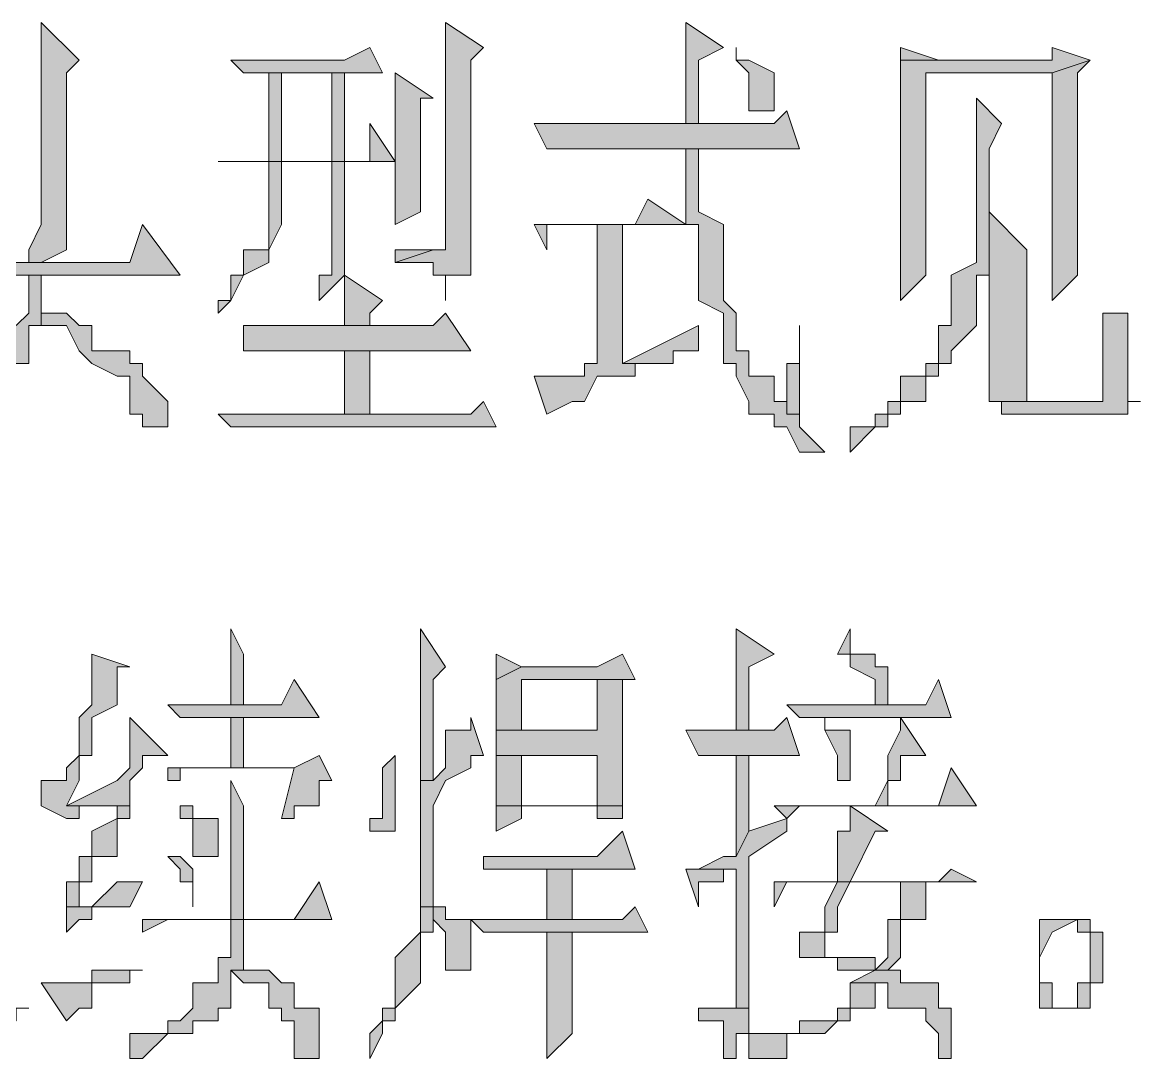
# Model space of a CAD drawing. Header units: millimetres. Extents: x 20 to 821, y 1 to 1134.
# Drawn here: x 761.85 to 777.78, y 598.46 to 613.22 of the extents above; entities that cross this region are included whole.
import ezdxf

# ---------------------------------------------------------------- set-up
doc = ezdxf.new("R2010")
doc.units = ezdxf.units.MM
doc.layers.add('1', color=7, linetype='Continuous')

msp = doc.modelspace()

# ---------------------------------------------------------------- hatches: boundary and pattern name
h = msp.add_hatch(color=0)
h.dxf.hatch_style = 2
h.paths.add_polyline_path([(762.12, 613.221732), (762.12, 610.341732), (761.94, 609.981732), (761.94, 609.801732), (762.12, 609.801732), (762.48, 609.981732), (762.48, 612.501732), (762.66, 612.681732)])
h = msp.add_hatch(color=0)
h.dxf.hatch_style = 2
h.paths.add_polyline_path([(767.88, 613.221732), (767.88, 609.981732), (767.7, 609.981732), (767.16, 609.801732), (767.7, 609.801732), (767.7, 609.621732), (767.88, 609.621732), (767.88, 609.261732), (767.88, 609.621732), (768.24, 609.621732), (768.24, 612.681732), (768.42, 612.861732)])
h = msp.add_hatch(color=0)
h.dxf.hatch_style = 2
h.paths.add_polyline_path([(771.3, 613.221732), (771.3, 611.781732), (771.48, 611.781732), (771.48, 612.681732), (771.84, 612.861732)])
h = msp.add_hatch(color=0)
h.dxf.hatch_style = 2
h.paths.add_polyline_path([(766.8, 612.861732), (766.44, 612.681732), (764.82, 612.681732), (765, 612.501732), (766.98, 612.501732)])
h = msp.add_hatch(color=0)
h.dxf.hatch_style = 2
h.paths.add_polyline_path([(772.02, 612.861732), (772.02, 612.681732), (772.2, 612.501732), (772.2, 611.961732), (772.56, 611.961732), (772.56, 612.501732), (772.2, 612.681732), (772.02, 612.681732)])
h = msp.add_hatch(color=0)
h.dxf.hatch_style = 2
h.paths.add_polyline_path([(774.36, 612.861732), (774.36, 612.681732), (774.9, 612.681732)])
h = msp.add_hatch(color=0)
h.dxf.hatch_style = 2
h.paths.add_polyline_path([(776.52, 612.861732), (776.52, 612.681732), (774.9, 612.681732), (774.36, 612.681732), (774.36, 612.501732), (774.36, 609.261732), (774.72, 609.621732), (774.72, 612.501732), (776.52, 612.501732), (777.06, 612.681732)])
h = msp.add_hatch(color=0)
h.dxf.hatch_style = 2
h.paths.add_polyline_path([(777.06, 612.681732), (776.52, 612.501732), (776.52, 609.261732), (776.88, 609.621732), (776.88, 612.501732)])
h = msp.add_hatch(color=0)
h.dxf.hatch_style = 2
h.paths.add_polyline_path([(765.36, 612.501732), (765.36, 611.241732), (765.54, 611.241732), (765.54, 612.501732), (766.26, 612.501732)])
h = msp.add_hatch(color=0)
h.dxf.hatch_style = 2
h.paths.add_polyline_path([(766.44, 612.501732), (765.36, 612.501732), (766.26, 612.501732), (766.26, 611.241732), (766.44, 611.241732)])
h = msp.add_hatch(color=0)
h.dxf.hatch_style = 2
h.paths.add_polyline_path([(767.16, 612.501732), (767.16, 610.341732), (767.52, 610.521732), (767.52, 612.141732), (767.7, 612.141732)])
h = msp.add_hatch(color=0)
h.dxf.hatch_style = 2
h.paths.add_polyline_path([(775.44, 612.141732), (775.44, 609.801732), (775.08, 609.621732), (775.08, 608.901732), (774.9, 608.901732), (774.9, 608.361732), (774.72, 608.361732), (774.72, 608.181732), (774.36, 608.181732), (774.36, 607.821732), (774.18, 607.821732), (774.18, 607.641732), (774, 607.641732), (774, 607.461732), (773.64, 607.461732), (773.64, 607.101732), (774, 607.461732), (774.18, 607.461732), (774.18, 607.641732), (774.36, 607.641732), (774.36, 607.821732), (774.72, 607.821732), (774.72, 608.181732), (774.9, 608.181732), (774.9, 608.361732), (775.08, 608.361732), (775.08, 608.541732), (775.44, 608.901732), (775.44, 609.621732), (775.62, 609.621732), (775.62, 611.421732), (775.8, 611.781732)])
h = msp.add_hatch(color=0)
h.dxf.hatch_style = 2
h.paths.add_polyline_path([(772.74, 611.961732), (772.56, 611.781732), (769.14, 611.781732), (769.32, 611.421732), (772.92, 611.421732)])
h = msp.add_hatch(color=0)
h.dxf.hatch_style = 2
h.paths.add_polyline_path([(766.8, 611.781732), (766.8, 611.241732), (766.44, 611.241732), (764.64, 611.241732), (764.82, 611.241732), (767.16, 611.241732)])
h = msp.add_hatch(color=0)
h.dxf.hatch_style = 2
h.paths.add_polyline_path([(771.48, 611.421732), (771.3, 611.421732), (771.3, 611.241732), (771.3, 610.341732), (771.48, 610.341732), (771.48, 609.261732), (771.84, 609.081732), (771.84, 608.361732), (772.02, 608.361732), (772.02, 608.181732), (772.2, 607.821732), (772.2, 607.641732), (772.56, 607.641732), (772.56, 607.461732), (772.74, 607.461732), (772.92, 607.101732), (773.28, 607.101732), (772.92, 607.461732), (772.92, 607.641732), (772.74, 607.641732), (772.74, 607.821732), (772.56, 607.821732), (772.56, 608.181732), (772.2, 608.181732), (772.2, 608.541732), (772.02, 608.541732), (772.02, 609.081732), (771.84, 609.261732), (771.84, 610.341732), (771.48, 610.521732)])
h = msp.add_hatch(color=0)
h.dxf.hatch_style = 2
h.paths.add_polyline_path([(765.54, 611.241732), (765.36, 611.241732), (765.36, 611.061732), (765.36, 609.981732), (765, 609.981732), (765, 609.621732), (764.82, 609.621732), (764.82, 609.261732), (764.64, 609.261732), (764.64, 609.081732), (764.82, 609.261732), (765, 609.621732), (765.36, 609.801732), (765.36, 609.981732), (765.54, 610.341732)])
h = msp.add_hatch(color=0)
h.dxf.hatch_style = 2
h.paths.add_polyline_path([(766.44, 611.241732), (766.26, 611.241732), (766.26, 610.341732), (766.26, 609.621732), (766.08, 609.621732), (766.08, 609.261732), (766.44, 609.621732)])
h = msp.add_hatch(color=0)
h.dxf.hatch_style = 2
h.paths.add_polyline_path([(770.76, 610.701732), (770.58, 610.341732), (769.14, 610.341732), (769.32, 609.981732), (769.32, 610.341732), (769.68, 610.341732), (771.3, 610.341732)])
h = msp.add_hatch(color=0)
h.dxf.hatch_style = 2
h.paths.add_polyline_path([(775.62, 610.521732), (775.62, 607.821732), (775.8, 607.821732), (776.34, 607.821732), (776.16, 607.821732), (776.16, 609.981732)])
h = msp.add_hatch(color=0)
h.dxf.hatch_style = 2
h.paths.add_polyline_path([(763.56, 610.341732), (763.38, 609.801732), (759.96, 609.801732), (760.32, 609.621732), (764.1, 609.621732)])
h = msp.add_hatch(color=0)
h.dxf.hatch_style = 2
h.paths.add_polyline_path([(770.4, 610.341732), (770.04, 610.341732), (770.04, 608.361732), (769.86, 608.361732), (769.86, 608.181732), (769.14, 608.181732), (769.32, 607.641732), (769.68, 607.821732), (769.86, 607.821732), (770.04, 608.181732), (770.58, 608.181732), (770.58, 608.361732), (770.76, 608.361732), (770.4, 608.361732)])
h = msp.add_hatch(color=0)
h.dxf.hatch_style = 2
h.paths.add_polyline_path([(767.16, 609.981732), (767.16, 609.801732), (767.7, 609.981732)])
h = msp.add_hatch(color=0)
h.dxf.hatch_style = 2
h.paths.add_polyline_path([(762.12, 609.621732), (761.94, 609.621732), (761.94, 609.261732), (761.94, 609.081732), (761.76, 608.901732), (761.76, 608.541732), (761.4, 608.361732), (761.22, 608.181732), (761.22, 607.821732), (761.04, 607.821732), (760.68, 607.641732), (760.5, 607.641732), (760.5, 607.461732), (759.96, 607.461732), (759.96, 607.101732), (760.32, 607.101732), (760.5, 607.461732), (760.68, 607.461732), (761.04, 607.641732), (761.22, 607.641732), (761.22, 607.821732), (761.4, 607.821732), (761.4, 608.181732), (761.76, 608.181732), (761.76, 608.361732), (761.94, 608.361732), (761.94, 608.541732), (761.94, 608.901732), (762.12, 608.901732), (762.12, 609.081732), (762.48, 609.081732), (762.12, 609.081732), (762.12, 609.261732)])
h = msp.add_hatch(color=0)
h.dxf.hatch_style = 2
h.paths.add_polyline_path([(766.44, 609.621732), (766.44, 608.901732), (766.8, 608.901732), (766.8, 609.081732), (766.98, 609.261732)])
h = msp.add_hatch(color=0)
h.dxf.hatch_style = 2
h.paths.add_polyline_path([(762.48, 609.081732), (762.12, 609.081732), (762.12, 608.901732), (762.48, 608.901732), (762.66, 608.541732), (762.84, 608.361732), (763.2, 608.181732), (763.38, 608.181732), (763.38, 607.821732), (763.38, 607.641732), (763.56, 607.641732), (763.56, 607.461732), (763.92, 607.461732), (763.92, 607.641732), (763.92, 607.821732), (763.56, 608.181732), (763.56, 608.361732), (763.38, 608.361732), (763.38, 608.541732), (763.2, 608.541732), (762.84, 608.541732), (762.84, 608.901732), (762.66, 608.901732)])
h = msp.add_hatch(color=0)
h.dxf.hatch_style = 2
h.paths.add_polyline_path([(767.88, 609.081732), (767.7, 608.901732), (765, 608.901732), (765, 608.541732), (768.24, 608.541732)])
h = msp.add_hatch(color=0)
h.dxf.hatch_style = 2
h.paths.add_polyline_path([(777.6, 609.081732), (777.24, 609.081732), (777.24, 608.901732), (777.24, 607.821732), (777.06, 607.821732), (775.8, 607.821732), (775.8, 607.641732), (777.6, 607.641732), (777.6, 607.821732), (777.78, 607.821732), (777.6, 607.821732), (777.6, 608.181732)])
h = msp.add_hatch(color=0)
h.dxf.hatch_style = 2
h.paths.add_polyline_path([(771.48, 608.901732), (770.4, 608.361732), (771.12, 608.361732), (771.12, 608.541732), (771.48, 608.541732)])
h = msp.add_hatch(color=0)
h.dxf.hatch_style = 2
h.paths.add_polyline_path([(772.92, 608.901732), (772.92, 608.361732), (772.74, 608.361732), (772.74, 607.641732), (772.92, 607.641732)])
h = msp.add_hatch(color=0)
h.dxf.hatch_style = 2
h.paths.add_polyline_path([(766.44, 607.641732), (766.8, 607.641732), (766.8, 608.541732), (766.44, 608.541732)])
h = msp.add_hatch(color=0)
h.dxf.hatch_style = 2
h.paths.add_polyline_path([(768.42, 607.821732), (768.24, 607.641732), (764.64, 607.641732), (764.82, 607.461732), (768.6, 607.461732)])
h = msp.add_hatch(color=0)
h.dxf.hatch_style = 2
h.paths.add_polyline_path([(764.82, 604.581732), (764.82, 603.501732), (765, 603.501732), (765, 604.221732)])
h = msp.add_hatch(color=0)
h.dxf.hatch_style = 2
h.paths.add_polyline_path([(767.52, 604.581732), (767.52, 602.421732), (767.7, 602.421732), (767.7, 603.861732), (767.88, 604.041732)])
h = msp.add_hatch(color=0)
h.dxf.hatch_style = 2
h.paths.add_polyline_path([(772.02, 604.581732), (772.02, 603.141732), (772.2, 603.141732), (772.2, 604.041732), (772.56, 604.221732)])
h = msp.add_hatch(color=0)
h.dxf.hatch_style = 2
h.paths.add_polyline_path([(773.64, 604.581732), (773.46, 604.221732), (773.64, 604.221732), (773.64, 604.041732), (774, 603.861732), (774, 603.501732), (774.18, 603.501732), (774.18, 604.041732), (774, 604.041732), (774, 604.221732), (773.64, 604.221732)])
h = msp.add_hatch(color=0)
h.dxf.hatch_style = 2
h.paths.add_polyline_path([(762.84, 604.221732), (762.84, 603.501732), (762.66, 603.321732), (762.66, 602.781732), (762.48, 602.601732), (762.48, 602.421732), (762.12, 602.421732), (762.12, 602.061732), (762.48, 601.881732), (762.66, 601.881732), (762.66, 602.061732), (762.84, 602.061732), (763.38, 602.061732), (762.48, 602.061732), (762.66, 602.421732), (762.66, 602.781732), (762.84, 602.781732), (762.84, 603.321732), (763.2, 603.501732), (763.2, 604.041732), (763.38, 604.041732)])
h = msp.add_hatch(color=0)
h.dxf.hatch_style = 2
h.paths.add_polyline_path([(768.6, 604.221732), (768.6, 603.861732), (768.96, 604.041732)])
h = msp.add_hatch(color=0)
h.dxf.hatch_style = 2
h.paths.add_polyline_path([(770.4, 604.221732), (770.04, 604.041732), (768.96, 604.041732), (768.6, 603.861732), (768.6, 603.141732), (768.96, 603.141732), (768.96, 603.861732), (770.04, 603.861732), (770.58, 603.861732)])
h = msp.add_hatch(color=0)
h.dxf.hatch_style = 2
h.paths.add_polyline_path([(765.72, 603.861732), (765.54, 603.501732), (763.92, 603.501732), (764.1, 603.321732), (766.08, 603.321732)])
h = msp.add_hatch(color=0)
h.dxf.hatch_style = 2
h.paths.add_polyline_path([(770.58, 603.861732), (770.04, 603.861732), (770.04, 603.141732), (768.6, 603.141732), (768.6, 602.781732), (770.04, 602.781732), (770.04, 602.061732), (768.6, 602.061732), (768.6, 601.881732), (768.6, 601.701732), (768.96, 601.881732), (768.96, 602.061732), (770.04, 602.061732), (770.4, 602.061732), (770.4, 602.421732), (770.4, 603.501732), (770.4, 603.861732)])
h = msp.add_hatch(color=0)
h.dxf.hatch_style = 2
h.paths.add_polyline_path([(774.9, 603.861732), (774.72, 603.501732), (772.74, 603.501732), (772.92, 603.321732), (775.08, 603.321732)])
h = msp.add_hatch(color=0)
h.dxf.hatch_style = 2
h.paths.add_polyline_path([(763.38, 603.321732), (763.38, 602.601732), (763.2, 602.421732), (762.48, 602.061732), (763.38, 602.061732), (763.38, 602.421732), (763.56, 602.601732), (763.56, 602.781732), (763.92, 602.781732)])
h = msp.add_hatch(color=0)
h.dxf.hatch_style = 2
h.paths.add_polyline_path([(764.82, 602.601732), (765, 602.601732), (765, 603.321732), (764.82, 603.321732)])
h = msp.add_hatch(color=0)
h.dxf.hatch_style = 2
h.paths.add_polyline_path([(768.24, 603.321732), (768.24, 603.141732), (767.88, 603.141732), (767.88, 602.601732), (767.7, 602.421732), (767.52, 602.421732), (767.52, 602.061732), (767.52, 600.621732), (767.7, 600.621732), (767.7, 600.441732), (767.88, 600.261732), (767.88, 599.721732), (768.24, 599.721732), (768.24, 600.441732), (767.88, 600.441732), (767.88, 600.621732), (767.7, 600.621732), (767.7, 602.061732), (767.88, 602.421732), (768.24, 602.601732), (768.24, 602.781732), (768.42, 602.781732)])
h = msp.add_hatch(color=0)
h.dxf.hatch_style = 2
h.paths.add_polyline_path([(772.74, 603.321732), (772.56, 603.141732), (771.3, 603.141732), (771.48, 602.781732), (772.92, 602.781732)])
h = msp.add_hatch(color=0)
h.dxf.hatch_style = 2
h.paths.add_polyline_path([(773.28, 603.321732), (773.28, 603.141732), (773.46, 602.781732), (773.46, 602.421732), (773.64, 602.421732), (773.64, 603.141732), (773.46, 603.141732), (773.28, 603.141732)])
h = msp.add_hatch(color=0)
h.dxf.hatch_style = 2
h.paths.add_polyline_path([(774.36, 603.321732), (774.36, 603.141732), (774.18, 602.781732), (774.18, 602.421732), (774, 602.061732), (774.18, 602.061732), (774.18, 602.421732), (774.36, 602.421732), (774.36, 602.601732), (774.36, 602.781732), (774.72, 602.781732)])
h = msp.add_hatch(color=0)
h.dxf.hatch_style = 2
h.paths.add_polyline_path([(766.08, 602.781732), (765.72, 602.601732), (763.92, 602.601732), (765.72, 602.601732), (765.54, 601.881732), (765.72, 601.881732), (765.72, 602.061732), (766.08, 602.061732), (766.08, 602.421732), (766.26, 602.421732)])
h = msp.add_hatch(color=0)
h.dxf.hatch_style = 2
h.paths.add_polyline_path([(767.16, 602.781732), (766.98, 602.601732), (766.98, 601.881732), (766.8, 601.881732), (766.8, 601.701732), (766.98, 601.701732), (767.16, 601.701732), (767.16, 601.881732)])
h = msp.add_hatch(color=0)
h.dxf.hatch_style = 2
h.paths.add_polyline_path([(768.6, 602.781732), (768.6, 602.061732), (768.96, 602.061732), (768.96, 602.781732), (770.04, 602.781732)])
h = msp.add_hatch(color=0)
h.dxf.hatch_style = 2
h.paths.add_polyline_path([(772.2, 602.781732), (772.02, 602.781732), (772.02, 601.341732), (772.2, 601.701732)])
h = msp.add_hatch(color=0)
h.dxf.hatch_style = 2
h.paths.add_polyline_path([(763.92, 602.601732), (763.92, 602.421732), (764.1, 602.421732), (764.1, 602.601732), (764.28, 602.601732), (765.72, 602.601732)])
h = msp.add_hatch(color=0)
h.dxf.hatch_style = 2
h.paths.add_polyline_path([(775.08, 602.601732), (774.9, 602.061732), (772.56, 602.061732), (772.74, 601.881732), (772.92, 602.061732), (775.44, 602.061732)])
h = msp.add_hatch(color=0)
h.dxf.hatch_style = 2
h.paths.add_polyline_path([(764.82, 602.421732), (764.82, 600.441732), (765, 600.441732), (765, 601.881732), (765, 602.061732)])
h = msp.add_hatch(color=0)
h.dxf.hatch_style = 2
h.paths.add_polyline_path([(763.38, 602.061732), (763.2, 602.061732), (763.2, 601.881732), (762.84, 601.701732), (762.84, 601.341732), (762.66, 601.341732), (762.66, 600.981732), (762.48, 600.981732), (762.48, 600.621732), (762.66, 600.621732), (762.66, 600.981732), (762.84, 600.981732), (762.84, 601.341732), (763.2, 601.341732), (763.2, 601.881732), (763.38, 601.881732)])
h = msp.add_hatch(color=0)
h.dxf.hatch_style = 2
h.paths.add_polyline_path([(764.1, 602.061732), (764.1, 601.881732), (764.28, 601.881732), (764.28, 601.341732), (764.64, 601.341732), (764.64, 601.881732), (764.28, 601.881732), (764.28, 602.061732)])
h = msp.add_hatch(color=0)
h.dxf.hatch_style = 2
h.paths.add_polyline_path([(770.4, 602.061732), (770.04, 602.061732), (770.04, 601.881732), (770.4, 601.881732)])
h = msp.add_hatch(color=0)
h.dxf.hatch_style = 2
h.paths.add_polyline_path([(773.64, 602.061732), (773.64, 601.701732), (773.46, 601.701732), (773.46, 600.981732), (773.64, 600.981732), (774, 601.701732), (774.18, 601.701732)])
h = msp.add_hatch(color=0)
h.dxf.hatch_style = 2
h.paths.add_polyline_path([(772.74, 601.881732), (772.2, 601.701732), (772.02, 601.341732), (771.84, 601.341732), (771.48, 601.161732), (772.02, 601.161732), (772.02, 599.541732), (772.02, 599.181732), (772.2, 599.181732), (772.2, 601.341732), (772.74, 601.701732)])
h = msp.add_hatch(color=0)
h.dxf.hatch_style = 2
h.paths.add_polyline_path([(770.4, 601.701732), (770.04, 601.341732), (768.42, 601.341732), (768.42, 601.161732), (770.58, 601.161732)])
h = msp.add_hatch(color=0)
h.dxf.hatch_style = 2
h.paths.add_polyline_path([(763.92, 601.341732), (764.1, 601.161732), (764.1, 600.981732), (764.28, 600.981732), (764.28, 600.621732), (764.28, 600.981732), (764.28, 601.161732), (764.1, 601.341732)])
h = msp.add_hatch(color=0)
h.dxf.hatch_style = 2
h.paths.add_polyline_path([(769.32, 600.441732), (769.68, 600.441732), (769.68, 601.161732), (769.32, 601.161732)])
h = msp.add_hatch(color=0)
h.dxf.hatch_style = 2
h.paths.add_polyline_path([(771.48, 601.161732), (771.3, 601.161732), (771.48, 600.621732), (771.48, 600.981732), (771.84, 600.981732), (771.84, 601.161732), (772.02, 601.161732)])
h = msp.add_hatch(color=0)
h.dxf.hatch_style = 2
h.paths.add_polyline_path([(775.08, 601.161732), (774.9, 600.981732), (772.56, 600.981732), (772.56, 600.621732), (772.74, 600.981732), (775.44, 600.981732)])
h = msp.add_hatch(color=0)
h.dxf.hatch_style = 2
h.paths.add_polyline_path([(763.56, 600.981732), (763.2, 600.981732), (762.84, 600.621732), (762.48, 600.621732), (762.48, 600.261732), (762.66, 600.441732), (762.84, 600.441732), (762.84, 600.621732), (763.38, 600.621732)])
h = msp.add_hatch(color=0)
h.dxf.hatch_style = 2
h.paths.add_polyline_path([(766.08, 600.981732), (765.72, 600.441732), (763.56, 600.441732), (763.56, 600.261732), (763.92, 600.441732), (766.26, 600.441732)])
h = msp.add_hatch(color=0)
h.dxf.hatch_style = 2
h.paths.add_polyline_path([(773.46, 600.981732), (773.28, 600.621732), (773.28, 600.261732), (772.92, 600.261732), (772.92, 599.901732), (773.28, 599.901732), (773.46, 599.901732), (773.46, 599.721732), (774, 599.721732), (773.64, 599.541732), (774.18, 599.541732), (774.18, 599.181732), (774.72, 599.181732), (774.72, 599.001732), (774.9, 598.821732), (774.9, 598.461732), (775.08, 598.461732), (775.08, 599.181732), (774.9, 599.181732), (774.9, 599.541732), (774.72, 599.541732), (774.36, 599.541732), (774.36, 599.721732), (774, 599.721732), (774, 599.901732), (773.28, 599.901732), (773.28, 600.261732), (773.46, 600.261732), (773.46, 600.441732), (773.46, 600.621732), (773.64, 600.981732), (774.36, 600.981732)])
h = msp.add_hatch(color=0)
h.dxf.hatch_style = 2
h.paths.add_polyline_path([(774.72, 600.981732), (773.46, 600.981732), (774.36, 600.981732), (774.36, 600.441732), (774.18, 600.441732), (774.18, 599.901732), (774, 599.721732), (774.18, 599.721732), (774.36, 599.901732), (774.36, 600.441732), (774.72, 600.441732)])
h = msp.add_hatch(color=0)
h.dxf.hatch_style = 2
h.paths.add_polyline_path([(767.52, 600.621732), (767.52, 600.261732), (767.16, 599.901732), (767.16, 599.181732), (766.98, 599.181732), (766.98, 599.001732), (766.8, 598.821732), (766.8, 598.461732), (766.98, 598.821732), (766.98, 599.001732), (767.16, 599.001732), (767.16, 599.181732), (767.52, 599.541732), (767.52, 600.261732), (767.7, 600.261732), (767.7, 600.621732)])
h = msp.add_hatch(color=0)
h.dxf.hatch_style = 2
h.paths.add_polyline_path([(770.58, 600.621732), (770.4, 600.441732), (768.24, 600.441732), (768.42, 600.261732), (770.76, 600.261732)])
h = msp.add_hatch(color=0)
h.dxf.hatch_style = 2
h.paths.add_polyline_path([(765, 600.441732), (764.82, 600.441732), (764.82, 600.261732), (764.82, 599.901732), (764.64, 599.901732), (764.64, 599.541732), (764.28, 599.541732), (764.28, 599.181732), (764.1, 599.001732), (763.92, 599.001732), (763.92, 598.821732), (763.38, 598.821732), (763.38, 598.461732), (763.56, 598.461732), (763.92, 598.821732), (764.28, 598.821732), (764.28, 599.001732), (764.64, 599.001732), (764.64, 599.181732), (764.82, 599.181732), (764.82, 599.541732), (764.82, 599.721732), (765.36, 599.721732), (765, 599.721732), (765, 599.901732)])
h = msp.add_hatch(color=0)
h.dxf.hatch_style = 2
h.paths.add_polyline_path([(777.06, 600.441732), (776.88, 600.441732), (776.88, 600.261732), (777.06, 600.261732), (777.06, 599.901732), (777.06, 599.541732), (776.88, 599.541732), (776.88, 599.181732), (776.34, 599.181732), (777.06, 599.181732), (777.06, 599.541732), (777.24, 599.541732), (777.24, 599.721732), (777.24, 600.261732), (777.06, 600.261732)])
h = msp.add_hatch(color=0)
h.dxf.hatch_style = 2
h.paths.add_polyline_path([(776.88, 600.441732), (776.34, 600.441732), (776.34, 600.261732), (776.34, 599.181732), (776.88, 599.181732), (776.52, 599.181732), (776.52, 599.541732), (776.34, 599.541732), (776.34, 599.721732), (776.34, 599.901732), (776.52, 600.261732), (776.88, 600.441732), (777.06, 600.441732)])
h = msp.add_hatch(color=0)
h.dxf.hatch_style = 2
h.paths.add_polyline_path([(769.68, 600.261732), (769.32, 600.261732), (769.32, 599.901732), (769.32, 598.461732), (769.68, 598.821732)])
h = msp.add_hatch(color=0)
h.dxf.hatch_style = 2
h.paths.add_polyline_path([(763.56, 599.721732), (762.84, 599.721732), (762.84, 599.541732), (762.12, 599.541732), (762.48, 599.001732), (762.66, 599.181732), (762.84, 599.181732), (762.84, 599.541732), (763.2, 599.541732), (763.38, 599.541732), (763.38, 599.721732)])
h = msp.add_hatch(color=0)
h.dxf.hatch_style = 2
h.paths.add_polyline_path([(765.36, 599.721732), (764.82, 599.721732), (765, 599.541732), (765.36, 599.541732), (765.36, 599.181732), (765.54, 599.181732), (765.54, 599.001732), (765.72, 599.001732), (765.72, 598.821732), (765.72, 598.461732), (766.08, 598.461732), (766.08, 599.181732), (765.72, 599.181732), (765.72, 599.541732), (765.54, 599.541732)])
h = msp.add_hatch(color=0)
h.dxf.hatch_style = 2
h.paths.add_polyline_path([(773.64, 599.541732), (773.64, 599.181732), (773.46, 599.181732), (773.46, 599.001732), (773.28, 599.001732), (772.92, 599.001732), (772.92, 598.821732), (772.2, 598.821732), (772.2, 598.461732), (772.74, 598.461732), (772.74, 598.821732), (772.92, 598.821732), (773.28, 598.821732), (773.46, 599.001732), (773.64, 599.001732), (773.64, 599.181732), (774, 599.181732), (774, 599.541732), (774.18, 599.541732)])
h = msp.add_hatch(color=0)
h.dxf.hatch_style = 2
h.paths.add_polyline_path([(761.94, 599.181732), (759.06, 599.181732), (759.24, 599.001732), (759.6, 599.001732), (759.78, 598.821732), (759.96, 598.821732), (761.4, 598.821732), (761.4, 599.001732), (761.76, 599.001732), (761.76, 599.181732)])
h = msp.add_hatch(color=0)
h.dxf.hatch_style = 2
h.paths.add_polyline_path([(771.48, 599.181732), (771.48, 599.001732), (771.84, 599.001732), (771.84, 598.461732), (772.02, 598.461732), (772.02, 598.821732), (772.2, 598.821732), (772.2, 599.181732), (772.02, 599.181732)])

# ---------------------------------------------------------------- linework, layer by layer
at = {"layer": '1', "color": 0, "lineweight": 5}
for points in [[(762.12, 613.221732), (762.12, 610.341732), (761.94, 609.981732), (761.94, 609.801732), (762.12, 609.801732), (762.48, 609.981732), (762.48, 612.501732), (762.66, 612.681732), (762.12, 613.221732)], [(767.88, 613.221732), (767.88, 609.981732), (767.7, 609.981732), (767.16, 609.801732), (767.7, 609.801732), (767.7, 609.621732), (767.88, 609.621732), (767.88, 609.261732), (767.88, 609.621732), (768.24, 609.621732), (768.24, 609.621732), (768.24, 612.681732), (768.42, 612.861732), (767.88, 613.221732)], [(771.3, 613.221732), (771.3, 611.781732), (771.48, 611.781732), (771.48, 612.681732), (771.84, 612.861732), (771.3, 613.221732)], [(766.8, 612.861732), (766.44, 612.681732), (764.82, 612.681732), (765, 612.501732), (766.98, 612.501732), (766.8, 612.861732)], [(772.02, 612.861732), (772.02, 612.681732), (772.2, 612.501732), (772.2, 611.961732), (772.56, 611.961732), (772.56, 612.501732), (772.2, 612.681732), (772.02, 612.681732), (772.02, 612.861732)], [(774.36, 612.861732), (774.36, 612.681732), (774.9, 612.681732), (774.36, 612.861732)], [(776.52, 612.861732), (776.52, 612.681732), (774.9, 612.681732), (774.36, 612.681732), (774.36, 612.501732), (774.36, 609.261732), (774.36, 609.261732), (774.72, 609.621732), (774.72, 612.501732), (776.52, 612.501732), (777.06, 612.681732), (776.52, 612.861732)], [(777.06, 612.681732), (776.52, 612.501732), (776.52, 609.261732), (776.88, 609.621732), (776.88, 612.501732), (777.06, 612.681732)], [(765.36, 612.501732), (765.36, 611.241732), (765.54, 611.241732), (765.54, 612.501732), (766.26, 612.501732), (765.36, 612.501732)], [(766.44, 612.501732), (765.36, 612.501732), (766.26, 612.501732), (766.26, 611.241732), (766.44, 611.241732), (766.44, 612.501732)], [(767.16, 612.501732), (767.16, 610.341732), (767.52, 610.521732), (767.52, 612.141732), (767.7, 612.141732), (767.16, 612.501732)], [(775.44, 612.141732), (775.44, 609.801732), (775.08, 609.621732), (775.08, 608.901732), (774.9, 608.901732), (774.9, 608.901732), (774.9, 608.361732), (774.72, 608.361732), (774.72, 608.181732), (774.36, 608.181732), (774.36, 607.821732), (774.18, 607.821732), (774.18, 607.641732), (774, 607.641732), (774, 607.461732), (773.64, 607.461732), (773.64, 607.101732), (774, 607.461732), (774.18, 607.461732), (774.18, 607.641732), (774.36, 607.641732), (774.36, 607.821732), (774.72, 607.821732), (774.72, 608.181732), (774.9, 608.181732), (774.9, 608.361732), (775.08, 608.361732), (775.08, 608.541732), (775.44, 608.901732), (775.44, 609.621732), (775.62, 609.621732), (775.62, 611.421732), (775.8, 611.781732), (775.44, 612.141732)], [(772.74, 611.961732), (772.56, 611.781732), (769.14, 611.781732), (769.32, 611.421732), (772.92, 611.421732), (772.74, 611.961732)], [(766.8, 611.781732), (766.8, 611.241732), (766.44, 611.241732), (764.64, 611.241732), (764.82, 611.241732), (767.16, 611.241732), (766.8, 611.781732)], [(771.48, 611.421732), (771.3, 611.421732), (771.3, 611.241732), (771.3, 610.341732), (771.48, 610.341732), (771.48, 609.261732), (771.84, 609.081732), (771.84, 608.361732), (772.02, 608.361732), (772.02, 608.361732), (772.02, 608.181732), (772.2, 607.821732), (772.2, 607.641732), (772.56, 607.641732), (772.56, 607.461732), (772.74, 607.461732), (772.92, 607.101732), (773.28, 607.101732), (772.92, 607.461732), (772.92, 607.641732), (772.74, 607.641732), (772.74, 607.821732), (772.56, 607.821732), (772.56, 608.181732), (772.2, 608.181732), (772.2, 608.541732), (772.02, 608.541732), (772.02, 609.081732), (771.84, 609.261732), (771.84, 610.341732), (771.48, 610.521732), (771.48, 611.421732)], [(765.54, 611.241732), (765.36, 611.241732), (765.36, 611.061732), (765.36, 609.981732), (765, 609.981732), (765, 609.621732), (764.82, 609.621732), (764.82, 609.261732), (764.64, 609.261732), (764.64, 609.081732), (764.82, 609.261732), (765, 609.621732), (765.36, 609.801732), (765.36, 609.981732), (765.54, 610.341732), (765.54, 611.241732)], [(766.44, 611.241732), (766.26, 611.241732), (766.26, 610.341732), (766.26, 609.621732), (766.08, 609.621732), (766.08, 609.261732), (766.44, 609.621732), (766.44, 611.241732)], [(770.76, 610.701732), (770.58, 610.341732), (769.14, 610.341732), (769.32, 609.981732), (769.32, 610.341732), (769.68, 610.341732), (771.3, 610.341732), (770.76, 610.701732)], [(775.62, 610.521732), (775.62, 607.821732), (775.8, 607.821732), (776.34, 607.821732), (776.16, 607.821732), (776.16, 609.981732), (775.62, 610.521732)], [(763.56, 610.341732), (763.38, 609.801732), (759.96, 609.801732), (760.32, 609.621732), (764.1, 609.621732), (763.56, 610.341732)], [(770.4, 610.341732), (770.04, 610.341732), (770.04, 608.361732), (769.86, 608.361732), (769.86, 608.181732), (769.14, 608.181732), (769.32, 607.641732), (769.68, 607.821732), (769.86, 607.821732), (770.04, 608.181732), (770.04, 608.181732), (770.58, 608.181732), (770.58, 608.361732), (770.76, 608.361732), (770.4, 608.361732), (770.4, 610.341732)], [(767.16, 609.981732), (767.16, 609.801732), (767.7, 609.981732), (767.16, 609.981732)], [(762.12, 609.621732), (761.94, 609.621732), (761.94, 609.261732), (761.94, 609.081732), (761.76, 608.901732)], [(761.76, 608.361732), (761.94, 608.361732), (761.94, 608.541732), (761.94, 608.901732), (762.12, 608.901732), (762.12, 609.081732), (762.48, 609.081732), (762.12, 609.081732), (762.12, 609.261732), (762.12, 609.621732)], [(766.44, 609.621732), (766.44, 608.901732), (766.8, 608.901732), (766.8, 609.081732), (766.98, 609.261732), (766.44, 609.621732)], [(762.48, 609.081732), (762.12, 609.081732), (762.12, 608.901732), (762.48, 608.901732), (762.66, 608.541732), (762.84, 608.361732), (763.2, 608.181732), (763.38, 608.181732), (763.38, 607.821732), (763.38, 607.641732), (763.56, 607.641732), (763.56, 607.461732), (763.92, 607.461732), (763.92, 607.641732), (763.92, 607.821732), (763.56, 608.181732), (763.56, 608.361732), (763.38, 608.361732), (763.38, 608.541732), (763.2, 608.541732), (762.84, 608.541732), (762.84, 608.901732), (762.66, 608.901732), (762.48, 609.081732)], [(767.88, 609.081732), (767.7, 608.901732), (765, 608.901732), (765, 608.541732), (768.24, 608.541732), (767.88, 609.081732)], [(777.6, 609.081732), (777.24, 609.081732), (777.24, 608.901732), (777.24, 607.821732), (777.06, 607.821732), (775.8, 607.821732), (775.8, 607.641732), (777.6, 607.641732), (777.6, 607.821732), (777.78, 607.821732), (777.6, 607.821732), (777.6, 608.181732), (777.6, 609.081732)], [(771.48, 608.901732), (770.4, 608.361732), (771.12, 608.361732), (771.12, 608.541732), (771.48, 608.541732), (771.48, 608.901732)], [(772.92, 608.901732), (772.92, 608.361732), (772.74, 608.361732), (772.74, 607.641732), (772.92, 607.641732), (772.92, 608.901732)], [(766.44, 607.641732), (766.8, 607.641732), (766.8, 608.541732), (766.44, 608.541732), (766.44, 607.641732)], [(768.42, 607.821732), (768.24, 607.641732), (764.64, 607.641732), (764.82, 607.461732), (768.6, 607.461732), (768.42, 607.821732)], [(764.82, 604.581732), (764.82, 603.501732), (765, 603.501732), (765, 604.221732), (764.82, 604.581732)], [(767.52, 604.581732), (767.52, 602.421732), (767.7, 602.421732), (767.7, 603.861732), (767.88, 604.041732), (767.52, 604.581732)], [(772.02, 604.581732), (772.02, 603.141732), (772.2, 603.141732), (772.2, 604.041732), (772.56, 604.221732), (772.02, 604.581732)], [(773.64, 604.581732), (773.46, 604.221732), (773.64, 604.221732), (773.64, 604.041732), (774, 603.861732), (774, 603.501732), (774.18, 603.501732), (774.18, 604.041732), (774, 604.041732), (774, 604.221732), (773.64, 604.221732), (773.64, 604.581732)], [(762.84, 604.221732), (762.84, 603.501732), (762.66, 603.321732), (762.66, 602.781732), (762.48, 602.601732), (762.48, 602.421732), (762.12, 602.421732), (762.12, 602.061732), (762.48, 601.881732), (762.66, 601.881732), (762.66, 602.061732), (762.84, 602.061732), (762.84, 602.061732), (763.38, 602.061732), (762.48, 602.061732), (762.66, 602.421732), (762.66, 602.781732), (762.84, 602.781732), (762.84, 603.321732), (763.2, 603.501732), (763.2, 604.041732), (763.38, 604.041732), (762.84, 604.221732)], [(768.6, 604.221732), (768.6, 603.861732), (768.96, 604.041732), (768.6, 604.221732)], [(770.4, 604.221732), (770.04, 604.041732), (768.96, 604.041732), (768.6, 603.861732), (768.6, 603.141732), (768.96, 603.141732), (768.96, 603.861732), (770.04, 603.861732), (770.58, 603.861732), (770.4, 604.221732)], [(765.72, 603.861732), (765.54, 603.501732), (763.92, 603.501732), (764.1, 603.321732), (766.08, 603.321732), (765.72, 603.861732)], [(770.58, 603.861732), (770.04, 603.861732), (770.04, 603.141732), (768.6, 603.141732), (768.6, 602.781732), (770.04, 602.781732), (770.04, 602.061732), (768.6, 602.061732), (768.6, 601.881732), (768.6, 601.701732), (768.96, 601.881732), (768.96, 602.061732), (770.04, 602.061732), (770.4, 602.061732), (770.4, 602.421732), (770.4, 603.501732), (770.4, 603.861732), (770.58, 603.861732)], [(774.9, 603.861732), (774.72, 603.501732), (772.74, 603.501732), (772.92, 603.321732), (775.08, 603.321732), (774.9, 603.861732)], [(763.38, 603.321732), (763.38, 602.601732), (763.2, 602.421732), (762.48, 602.061732), (763.38, 602.061732), (763.38, 602.421732), (763.56, 602.601732), (763.56, 602.781732), (763.92, 602.781732), (763.38, 603.321732)], [(764.82, 602.601732), (765, 602.601732), (765, 603.321732), (764.82, 603.321732), (764.82, 602.601732)], [(768.24, 603.321732), (768.24, 603.141732), (767.88, 603.141732), (767.88, 602.601732), (767.7, 602.421732), (767.52, 602.421732), (767.52, 602.061732), (767.52, 600.621732), (767.7, 600.621732), (767.7, 600.441732), (767.88, 600.261732), (767.88, 599.721732), (768.24, 599.721732), (768.24, 600.441732), (767.88, 600.441732), (767.88, 600.621732), (767.7, 600.621732), (767.7, 602.061732), (767.88, 602.421732), (768.24, 602.601732), (768.24, 602.781732), (768.42, 602.781732), (768.24, 603.321732)], [(772.74, 603.321732), (772.56, 603.141732), (771.3, 603.141732), (771.48, 602.781732), (772.92, 602.781732), (772.74, 603.321732)], [(773.28, 603.321732), (773.28, 603.141732), (773.46, 602.781732), (773.46, 602.421732), (773.64, 602.421732), (773.64, 603.141732), (773.46, 603.141732), (773.28, 603.141732), (773.28, 603.321732)], [(774.36, 603.321732), (774.36, 603.141732), (774.18, 602.781732), (774.18, 602.421732), (774, 602.061732), (774.18, 602.061732), (774.18, 602.421732), (774.36, 602.421732), (774.36, 602.601732), (774.36, 602.781732), (774.72, 602.781732), (774.36, 603.321732)], [(766.08, 602.781732), (765.72, 602.601732), (763.92, 602.601732), (765.72, 602.601732), (765.54, 601.881732), (765.72, 601.881732), (765.72, 602.061732), (766.08, 602.061732), (766.08, 602.421732), (766.26, 602.421732), (766.08, 602.781732)], [(767.16, 602.781732), (766.98, 602.601732), (766.98, 601.881732), (766.8, 601.881732), (766.8, 601.701732), (766.98, 601.701732), (767.16, 601.701732), (767.16, 601.881732), (767.16, 602.781732)], [(768.6, 602.781732), (768.6, 602.061732), (768.96, 602.061732), (768.96, 602.781732), (770.04, 602.781732), (768.6, 602.781732)], [(772.2, 602.781732), (772.02, 602.781732), (772.02, 601.341732), (772.2, 601.701732), (772.2, 602.781732)], [(763.92, 602.601732), (763.92, 602.421732), (764.1, 602.421732), (764.1, 602.601732), (764.28, 602.601732), (765.72, 602.601732), (763.92, 602.601732)], [(775.08, 602.601732), (774.9, 602.061732), (772.56, 602.061732), (772.74, 601.881732), (772.92, 602.061732), (775.44, 602.061732), (775.08, 602.601732)], [(764.82, 602.421732), (764.82, 600.441732), (765, 600.441732), (765, 601.881732), (765, 601.881732), (765, 602.061732), (764.82, 602.421732)], [(763.38, 602.061732), (763.2, 602.061732), (763.2, 601.881732), (762.84, 601.701732), (762.84, 601.341732), (762.66, 601.341732), (762.66, 600.981732), (762.48, 600.981732), (762.48, 600.621732), (762.66, 600.621732), (762.66, 600.981732), (762.84, 600.981732), (762.84, 601.341732), (763.2, 601.341732), (763.2, 601.881732), (763.38, 601.881732), (763.38, 602.061732)], [(764.1, 602.061732), (764.1, 601.881732), (764.28, 601.881732), (764.28, 601.341732), (764.64, 601.341732), (764.64, 601.881732), (764.28, 601.881732), (764.28, 602.061732), (764.1, 602.061732)], [(770.4, 602.061732), (770.04, 602.061732), (770.04, 601.881732), (770.4, 601.881732), (770.4, 602.061732)], [(773.64, 602.061732), (773.64, 601.701732), (773.46, 601.701732), (773.46, 600.981732), (773.64, 600.981732), (774, 601.701732), (774.18, 601.701732), (773.64, 602.061732)], [(772.74, 601.881732), (772.2, 601.701732), (772.02, 601.341732), (771.84, 601.341732), (771.48, 601.161732), (772.02, 601.161732), (772.02, 599.541732), (772.02, 599.181732), (772.2, 599.181732), (772.2, 601.341732), (772.74, 601.701732), (772.74, 601.881732)], [(770.4, 601.701732), (770.04, 601.341732), (768.42, 601.341732), (768.42, 601.161732), (770.58, 601.161732), (770.4, 601.701732)], [(763.92, 601.341732), (764.1, 601.161732), (764.1, 600.981732), (764.28, 600.981732), (764.28, 600.621732), (764.28, 600.981732), (764.28, 601.161732), (764.1, 601.341732), (763.92, 601.341732)], [(769.32, 600.441732), (769.68, 600.441732), (769.68, 601.161732), (769.32, 601.161732), (769.32, 600.441732)], [(771.48, 601.161732), (771.3, 601.161732), (771.48, 600.621732), (771.48, 600.981732), (771.84, 600.981732), (771.84, 601.161732), (772.02, 601.161732), (771.48, 601.161732)], [(775.08, 601.161732), (774.9, 600.981732), (772.56, 600.981732), (772.56, 600.621732), (772.74, 600.981732), (775.44, 600.981732), (775.08, 601.161732)], [(763.56, 600.981732), (763.2, 600.981732), (762.84, 600.621732), (762.48, 600.621732), (762.48, 600.261732), (762.66, 600.441732), (762.84, 600.441732), (762.84, 600.621732), (763.38, 600.621732), (763.56, 600.981732)], [(766.08, 600.981732), (765.72, 600.441732), (763.56, 600.441732), (763.56, 600.261732), (763.92, 600.441732), (766.26, 600.441732), (766.08, 600.981732)], [(773.46, 600.981732), (773.28, 600.621732), (773.28, 600.261732), (772.92, 600.261732), (772.92, 599.901732), (773.28, 599.901732), (773.46, 599.901732), (773.46, 599.721732), (774, 599.721732), (773.64, 599.541732), (774.18, 599.541732), (774.18, 599.181732), (774.72, 599.181732), (774.72, 599.001732), (774.9, 598.821732), (774.9, 598.461732), (775.08, 598.461732), (775.08, 599.181732), (774.9, 599.181732), (774.9, 599.541732), (774.72, 599.541732), (774.36, 599.541732), (774.36, 599.721732), (774, 599.721732), (774, 599.901732), (773.28, 599.901732), (773.28, 600.261732), (773.46, 600.261732), (773.46, 600.441732), (773.46, 600.621732), (773.64, 600.981732), (774.36, 600.981732), (773.46, 600.981732)], [(774.72, 600.981732), (773.46, 600.981732), (774.36, 600.981732), (774.36, 600.441732), (774.18, 600.441732), (774.18, 599.901732), (774, 599.721732), (774.18, 599.721732), (774.36, 599.901732), (774.36, 600.441732), (774.72, 600.441732), (774.72, 600.981732)], [(767.52, 600.621732), (767.52, 600.261732), (767.16, 599.901732), (767.16, 599.181732), (766.98, 599.181732), (766.98, 599.001732), (766.8, 598.821732), (766.8, 598.461732), (766.98, 598.821732), (766.98, 599.001732), (767.16, 599.001732), (767.16, 599.181732), (767.16, 599.181732), (767.52, 599.541732), (767.52, 600.261732), (767.7, 600.261732), (767.7, 600.621732), (767.52, 600.621732)], [(770.58, 600.621732), (770.4, 600.441732), (768.24, 600.441732), (768.42, 600.261732), (770.76, 600.261732), (770.58, 600.621732)], [(765, 600.441732), (764.82, 600.441732), (764.82, 600.261732), (764.82, 599.901732), (764.64, 599.901732), (764.64, 599.541732), (764.28, 599.541732), (764.28, 599.181732), (764.1, 599.001732), (763.92, 599.001732), (763.92, 598.821732), (763.38, 598.821732), (763.38, 598.461732), (763.56, 598.461732), (763.92, 598.821732), (764.28, 598.821732), (764.28, 599.001732), (764.64, 599.001732), (764.64, 599.181732), (764.82, 599.181732), (764.82, 599.541732), (764.82, 599.721732), (765.36, 599.721732), (765, 599.721732), (765, 599.901732), (765, 600.441732)], [(777.06, 600.441732), (776.88, 600.441732), (776.88, 600.261732), (777.06, 600.261732), (777.06, 599.901732), (777.06, 599.541732), (776.88, 599.541732), (776.88, 599.181732), (776.34, 599.181732), (777.06, 599.181732), (777.06, 599.541732), (777.24, 599.541732), (777.24, 599.721732), (777.24, 600.261732), (777.06, 600.261732), (777.06, 600.441732)], [(776.88, 600.441732), (776.34, 600.441732), (776.34, 600.261732), (776.34, 599.181732), (776.88, 599.181732), (776.52, 599.181732), (776.52, 599.541732), (776.34, 599.541732), (776.34, 599.721732), (776.34, 599.901732), (776.52, 600.261732), (776.88, 600.441732), (777.06, 600.441732), (776.88, 600.441732)], [(769.68, 600.261732), (769.32, 600.261732), (769.32, 599.901732), (769.32, 598.461732), (769.68, 598.821732), (769.68, 600.261732)], [(763.56, 599.721732), (762.84, 599.721732), (762.84, 599.541732), (762.12, 599.541732), (762.48, 599.001732), (762.66, 599.181732), (762.84, 599.181732), (762.84, 599.541732), (763.2, 599.541732), (763.38, 599.541732), (763.38, 599.721732), (763.56, 599.721732)], [(765.36, 599.721732), (764.82, 599.721732), (765, 599.541732), (765.36, 599.541732), (765.36, 599.181732), (765.54, 599.181732), (765.54, 599.001732), (765.72, 599.001732), (765.72, 598.821732), (765.72, 598.461732), (766.08, 598.461732), (766.08, 599.181732), (765.72, 599.181732), (765.72, 599.541732), (765.54, 599.541732), (765.36, 599.721732)], [(773.64, 599.541732), (773.64, 599.181732), (773.46, 599.181732), (773.46, 599.001732), (773.28, 599.001732), (772.92, 599.001732), (772.92, 598.821732), (772.2, 598.821732), (772.2, 598.461732), (772.74, 598.461732), (772.74, 598.821732), (772.92, 598.821732), (773.28, 598.821732), (773.46, 599.001732), (773.64, 599.001732), (773.64, 599.181732), (774, 599.181732), (774, 599.541732), (774.18, 599.541732), (773.64, 599.541732)], [(761.94, 599.181732), (759.06, 599.181732), (759.24, 599.001732), (759.6, 599.001732), (759.78, 598.821732), (759.96, 598.821732), (759.96, 598.821732), (761.4, 598.821732), (761.4, 599.001732), (761.76, 599.001732), (761.76, 599.181732), (761.94, 599.181732)], [(771.48, 599.181732), (771.48, 599.001732), (771.84, 599.001732), (771.84, 598.461732), (772.02, 598.461732), (772.02, 598.821732), (772.2, 598.821732), (772.2, 599.181732), (772.02, 599.181732), (771.48, 599.181732)]]:
    msp.add_lwpolyline(points, dxfattribs=at)

doc.saveas('drawing.dxf')
